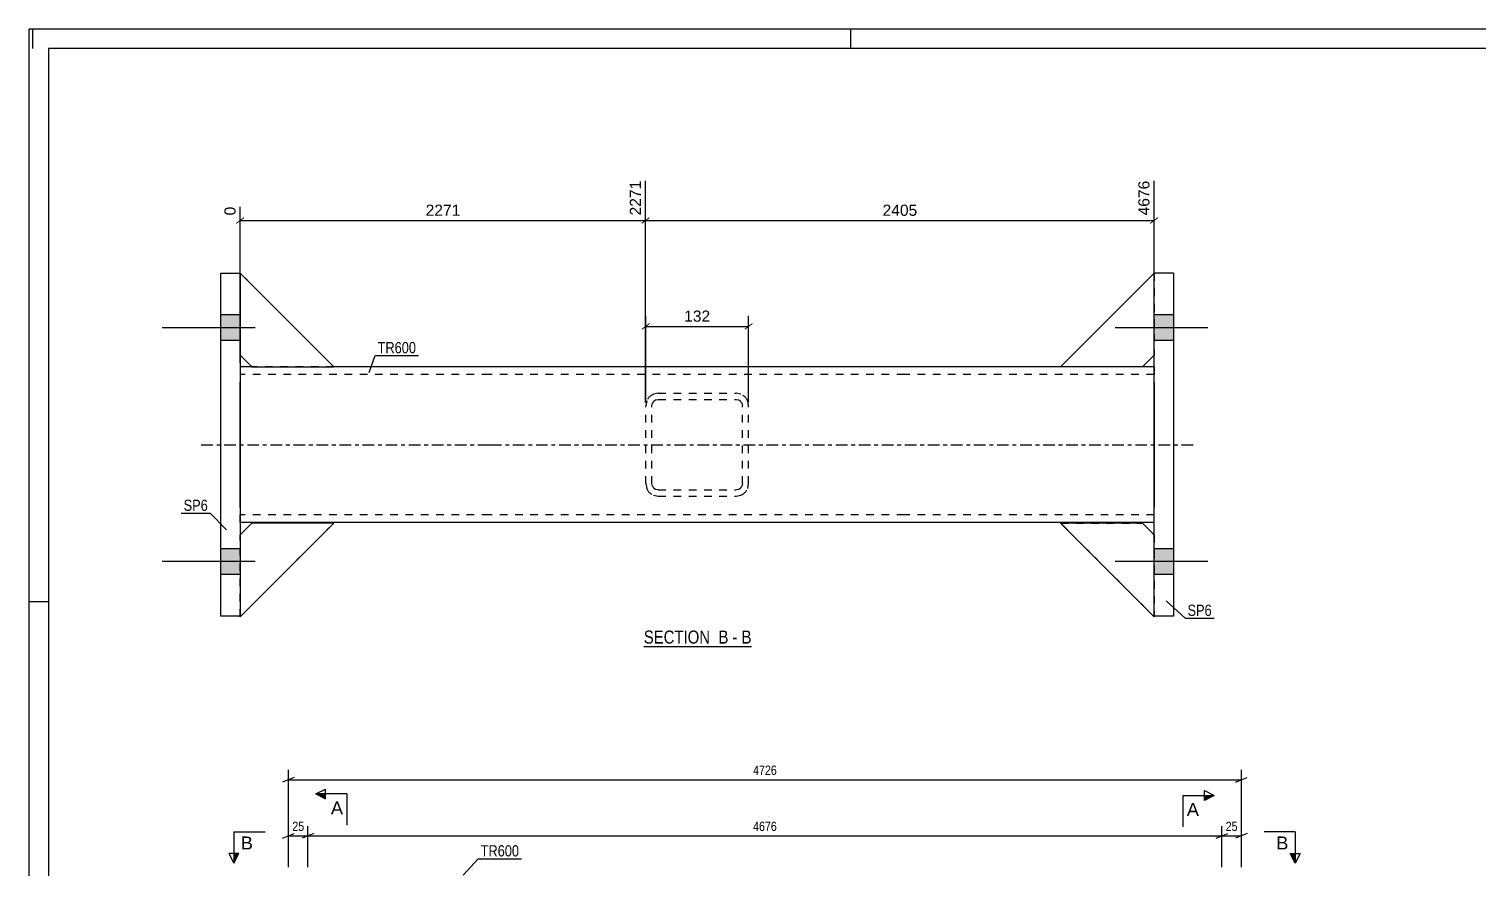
# Model space of a CAD drawing. Header units: millimetres. Extents: x 0 to 841, y 0 to 594.
# Drawn here: x 0 to 372.2, y 378.5 to 594 of the extents above; entities that cross this region are included whole.
import ezdxf

# ---------------------------------------------------------------- set-up
doc = ezdxf.new("R2010")
doc.units = ezdxf.units.MM
doc.linetypes.add('DXK_LINE_DOT2', pattern=[3.9198, 1.9599, -1.9599])
doc.linetypes.add('DXK_LINE_DOT3', pattern=[5.9187, 2.979, -0.9799, 0.9799, -0.9799])
doc.styles.add('Arial', font='arial.ttf', dxfattribs={"height": 0.2})
doc.styles.add('Arial Narrow', font='ARIALN.TTF', dxfattribs={"height": 0.2})

# ---------------------------------------------------------------- blocks, each defined once
blk = doc.blocks.new('Unknown-122566984-1134')
at = {"color": 5, "linetype": 'Continuous'}
for p, q in [((841, 594), (0, 594)), ((0, 594), (0, 0)), ((1, 589), (1, 594)), ((211, 589), (211, 594)), ((836, 589), (5, 589)), ((5, 589), (5, 5)), ((5, 447), (0, 447))]:
    blk.add_line(p, q, dxfattribs=at)
blk = doc.blocks.new('Unknown-122566984-14 - 1249')
at = {"color": 6, "linetype": 'Continuous'}
blk.add_line((157.82, 435.57), (185.47, 435.57), dxfattribs=at)
at = {"color": 0, "linetype": 'Continuous'}
blk.add_wipeout([(175.93, 436.32), (175.93, 439.82), (157.82, 439.82), (157.82, 436.32)], dxfattribs=at)
at = {"color": 7, "linetype": 'Continuous', "style": 'Arial Narrow'}
blk.add_text('SECTION ', height=3.34, dxfattribs=at).set_placement((157.82, 436.32))
at = {"color": 0, "linetype": 'Continuous'}
blk.add_wipeout([(179.53, 436.32), (179.53, 439.82), (176.98, 439.82), (176.98, 436.32)], dxfattribs=at)
blk.add_wipeout([(181.86, 436.32), (181.86, 439.82), (180.58, 439.82), (180.58, 436.32)], dxfattribs=at)
at = {"color": 7, "linetype": 'Continuous', "style": 'Arial Narrow'}
blk.add_text('B', height=3.34, dxfattribs=at).set_placement((176.98, 436.32))
at = {"color": 0, "linetype": 'Continuous'}
blk.add_wipeout([(185.47, 436.32), (185.47, 439.82), (182.91, 439.82), (182.91, 436.32)], dxfattribs=at)
at = {"color": 7, "linetype": 'Continuous', "style": 'Arial Narrow'}
for s, p in [('B', (182.91, 436.32)), ('-', (180.58, 436.32))]:
    blk.add_text(s, height=3.34, dxfattribs=at).set_placement(p)
blk = doc.blocks.new('Part-122566984-1252 - 1249')
at = {"color": 7, "linetype": 'DXK_LINE_DOT2'}
for p, q in [((161.52, 500.55), (160.3, 500.31)), ((160.91, 498.83), (161.52, 498.95)), ((161.52, 500.55), (181.52, 500.55)), ((161.52, 498.95), (181.52, 498.95)), ((182.74, 500.31), (181.52, 500.55)), ((181.52, 498.95), (182.13, 498.83)), ((158.56, 498.58), (158.32, 497.35)), ((158.32, 477.35), (158.32, 497.35)), ((159.92, 497.35), (160.04, 497.96)), ((159.92, 477.35), (159.92, 497.35)), ((183, 497.96), (183.12, 497.35)), ((183.12, 477.35), (183.12, 497.35)), ((184.72, 497.35), (184.48, 498.58)), ((184.72, 477.35), (184.72, 497.35)), ((158.32, 477.35), (158.56, 476.13)), ((160.04, 476.74), (159.92, 477.35)), ((183.12, 477.35), (183, 476.74)), ((184.48, 476.13), (184.72, 477.35)), ((160.3, 474.39), (161.52, 474.15)), ((161.52, 475.75), (160.91, 475.87)), ((161.52, 475.75), (181.52, 475.75)), ((161.52, 474.15), (181.52, 474.15)), ((182.13, 475.87), (181.52, 475.75)), ((181.52, 474.15), (182.74, 474.39))]:
    blk.add_line(p, q, dxfattribs=at)
for centre, radius, start, end in [((161.52, 497.35), 3.2, 112.5, 157.5), ((161.52, 497.35), 1.6, 112.5, 157.5), ((181.52, 497.35), 1.6, 22.5, 67.5), ((181.52, 497.35), 3.2, 22.5, 67.5), ((161.52, 477.35), 1.6, 202.5, 247.5), ((181.52, 477.35), 1.6, 292.5, 337.5), ((161.52, 477.35), 3.2, 202.5, 247.5), ((181.52, 477.35), 3.2, 292.5, 337.5)]:
    blk.add_arc(centre, radius, start, end, dxfattribs=at)
blk = doc.blocks.new('Part-122566984-1294 - 1249')
at = {"color": 7, "linetype": 'DXK_LINE_DOT2'}
for p, q in [((288.82, 443.2), (264.82, 467.2)), ((264.82, 467.2), (285.82, 467.2)), ((285.82, 467.2), (288.82, 464.2)), ((288.82, 464.2), (288.82, 443.2))]:
    blk.add_line(p, q, dxfattribs=at)
blk = doc.blocks.new('Part-122566984-1253 - 1249')
at = {"color": 2, "linetype": 'Continuous'}
for p, q in [((288.82, 443.35), (288.82, 531.35)), ((293.82, 531.35), (288.82, 531.35)), ((293.82, 531.35), (293.82, 443.35)), ((293.82, 443.35), (288.82, 443.35))]:
    blk.add_line(p, q, dxfattribs=at)
blk = doc.blocks.new('Bolt-122566984-1320 - 1249')
at = {"linetype": 'Continuous'}
for points in [[(288.82, 520.65), (288.82, 514.05), (293.82, 514.05), (293.82, 520.65)], [(288.82, 520.65), (288.82, 514.05), (293.82, 514.05), (293.82, 520.65)], [(288.82, 460.65), (288.82, 454.05), (293.82, 454.05), (293.82, 460.65)], [(288.82, 460.65), (288.82, 454.05), (293.82, 454.05), (293.82, 460.65)]]:
    blk.add_hatch(color=1, dxfattribs=at).paths.add_polyline_path(points)
at = {"color": 1, "linetype": 'Continuous'}
for p, q in [((293.82, 520.65), (288.82, 520.65)), ((293.82, 520.65), (288.82, 520.65)), ((302.62, 517.35), (278.82, 517.35)), ((302.62, 517.35), (278.82, 517.35)), ((293.82, 514.05), (288.82, 514.05)), ((293.82, 514.05), (288.82, 514.05)), ((293.82, 460.65), (288.82, 460.65)), ((293.82, 460.65), (288.82, 460.65)), ((302.62, 457.35), (278.82, 457.35)), ((302.62, 457.35), (278.82, 457.35)), ((293.82, 454.05), (288.82, 454.05)), ((293.82, 454.05), (288.82, 454.05))]:
    blk.add_line(p, q, dxfattribs=at)
blk = doc.blocks.new('Part-122566984-1271 - 1249')
at = {"color": 2, "linetype": 'Continuous'}
for p, q in [((49.22, 443.35), (49.22, 531.35)), ((49.22, 531.35), (54.22, 531.35)), ((54.22, 531.35), (54.22, 443.35)), ((54.22, 443.35), (49.22, 443.35))]:
    blk.add_line(p, q, dxfattribs=at)
blk = doc.blocks.new('Part-122566984-1292 - 1249')
at = {"color": 7, "linetype": 'DXK_LINE_DOT2'}
for p, q in [((288.82, 443.2), (264.82, 467.2)), ((264.82, 467.2), (285.82, 467.2)), ((285.82, 467.2), (288.82, 464.2)), ((288.82, 464.2), (288.82, 443.2))]:
    blk.add_line(p, q, dxfattribs=at)
blk = doc.blocks.new('Part-122566984-1293 - 1249')
at = {"color": 2, "linetype": 'Continuous'}
for p, q in [((288.82, 443.2), (264.82, 467.2)), ((285.82, 467.2), (264.82, 467.2)), ((288.82, 464.2), (285.82, 467.2)), ((288.82, 443.2), (288.82, 443.35))]:
    blk.add_line(p, q, dxfattribs=at)
at = {"color": 7, "linetype": 'DXK_LINE_DOT2'}
blk.add_line((288.82, 443.35), (288.82, 464.2), dxfattribs=at)
blk = doc.blocks.new('Part-122566984-1295 - 1249')
at = {"color": 7, "linetype": 'DXK_LINE_DOT2'}
for p, q in [((264.82, 507.35), (288.82, 531.35)), ((288.82, 531.35), (288.82, 510.35)), ((288.82, 510.35), (285.82, 507.35)), ((285.82, 507.35), (264.82, 507.35))]:
    blk.add_line(p, q, dxfattribs=at)
blk = doc.blocks.new('Part-122566984-1296 - 1249')
at = {"color": 2, "linetype": 'Continuous'}
for p, q in [((264.82, 507.35), (288.82, 531.35)), ((288.82, 510.35), (285.82, 507.35)), ((285.82, 507.35), (264.82, 507.35))]:
    blk.add_line(p, q, dxfattribs=at)
at = {"color": 7, "linetype": 'DXK_LINE_DOT2'}
blk.add_line((288.82, 510.35), (288.82, 531.35), dxfattribs=at)
blk = doc.blocks.new('Part-122566984-1297 - 1249')
at = {"color": 7, "linetype": 'DXK_LINE_DOT2'}
for p, q in [((264.82, 507.35), (288.82, 531.35)), ((288.82, 531.35), (288.82, 510.35)), ((288.82, 510.35), (285.82, 507.35)), ((285.82, 507.35), (264.82, 507.35))]:
    blk.add_line(p, q, dxfattribs=at)
blk = doc.blocks.new('Part-122566984-1298 - 1249')
at = {"color": 7, "linetype": 'DXK_LINE_DOT2'}
for p, q in [((54.22, 443.2), (78.22, 467.2)), ((57.22, 467.2), (54.22, 464.2)), ((78.22, 467.2), (57.22, 467.2)), ((54.22, 464.2), (54.22, 443.2))]:
    blk.add_line(p, q, dxfattribs=at)
blk = doc.blocks.new('Part-122566984-1299 - 1249')
at = {"color": 2, "linetype": 'Continuous'}
for p, q in [((54.22, 464.2), (57.22, 467.2)), ((78.22, 467.2), (54.22, 443.2)), ((78.22, 467.2), (57.22, 467.2)), ((54.22, 443.35), (54.22, 443.2))]:
    blk.add_line(p, q, dxfattribs=at)
at = {"color": 7, "linetype": 'DXK_LINE_DOT2'}
blk.add_line((54.22, 443.2), (54.22, 464.2), dxfattribs=at)
blk = doc.blocks.new('Part-122566984-1300 - 1249')
at = {"color": 7, "linetype": 'DXK_LINE_DOT2'}
for p, q in [((54.22, 443.2), (78.22, 467.2)), ((57.22, 467.2), (54.22, 464.2)), ((78.22, 467.2), (57.22, 467.2)), ((54.22, 464.2), (54.22, 443.2))]:
    blk.add_line(p, q, dxfattribs=at)
blk = doc.blocks.new('Part-122566984-1301 - 1249')
at = {"color": 7, "linetype": 'DXK_LINE_DOT2'}
for p, q in [((78.22, 507.35), (54.22, 531.35)), ((54.22, 531.35), (54.22, 510.35)), ((54.22, 510.35), (57.22, 507.35)), ((57.22, 507.35), (78.22, 507.35))]:
    blk.add_line(p, q, dxfattribs=at)
blk = doc.blocks.new('Part-122566984-1302 - 1249')
at = {"color": 2, "linetype": 'Continuous'}
for p, q in [((78.22, 507.35), (54.22, 531.35)), ((54.22, 510.35), (57.22, 507.35)), ((57.22, 507.35), (78.22, 507.35))]:
    blk.add_line(p, q, dxfattribs=at)
at = {"color": 7, "linetype": 'DXK_LINE_DOT2'}
blk.add_line((54.22, 531.35), (54.22, 510.35), dxfattribs=at)
blk = doc.blocks.new('Part-122566984-1303 - 1249')
at = {"color": 7, "linetype": 'DXK_LINE_DOT2'}
for p, q in [((78.22, 507.35), (54.22, 531.35)), ((54.22, 531.35), (54.22, 510.35)), ((54.22, 510.35), (57.22, 507.35)), ((57.22, 507.35), (78.22, 507.35))]:
    blk.add_line(p, q, dxfattribs=at)
blk = doc.blocks.new('Part-122566984-1318 - 1249')
at = {"color": 2, "linetype": 'Continuous'}
for p, q in [((57.22, 507.35), (54.22, 507.35)), ((118.22, 507.35), (78.22, 507.35)), ((224.72, 507.35), (118.32, 507.35)), ((264.82, 507.35), (224.82, 507.35)), ((288.82, 507.35), (285.82, 507.35)), ((54.22, 471.35), (54.22, 503.35)), ((288.82, 503.35), (288.82, 471.35)), ((118.22, 467.35), (54.22, 467.35)), ((224.72, 467.35), (118.32, 467.35)), ((288.82, 467.35), (224.82, 467.35))]:
    blk.add_line(p, q, dxfattribs=at)
at = {"color": 7, "linetype": 'DXK_LINE_DOT2'}
for p, q in [((54.22, 507.35), (54.22, 503.35)), ((54.22, 507.35), (54.22, 506.18)), ((78.22, 507.35), (57.22, 507.35)), ((285.82, 507.35), (264.82, 507.35)), ((288.82, 507.35), (288.82, 503.35)), ((288.82, 507.35), (288.82, 506.18)), ((118.22, 505.35), (54.22, 505.35)), ((224.72, 505.35), (118.32, 505.35)), ((288.82, 505.35), (224.82, 505.35)), ((54.22, 467.35), (54.22, 471.35)), ((118.22, 469.35), (54.22, 469.35)), ((224.72, 469.35), (118.32, 469.35)), ((288.82, 469.35), (224.82, 469.35)), ((288.82, 467.35), (288.82, 471.35))]:
    blk.add_line(p, q, dxfattribs=at)
at = {"color": 7, "linetype": 'DXK_LINE_DOT3'}
for p, q in [((44.22, 487.35), (118.22, 487.35)), ((118.32, 487.35), (224.72, 487.35)), ((224.82, 487.35), (298.82, 487.35))]:
    blk.add_line(p, q, dxfattribs=at)
blk = doc.blocks.new('Bolt-122566984-1323 - 1249')
at = {"linetype": 'Continuous'}
for points in [[(49.22, 520.65), (49.22, 514.05), (54.22, 514.05), (54.22, 520.65)], [(49.22, 520.65), (49.22, 514.05), (54.22, 514.05), (54.22, 520.65)], [(49.22, 460.65), (49.22, 454.05), (54.22, 454.05), (54.22, 460.65)], [(49.22, 460.65), (49.22, 454.05), (54.22, 454.05), (54.22, 460.65)]]:
    blk.add_hatch(color=1, dxfattribs=at).paths.add_polyline_path(points)
at = {"color": 1, "linetype": 'Continuous'}
for p, q in [((54.22, 520.65), (49.22, 520.65)), ((54.22, 520.65), (49.22, 520.65)), ((58.02, 517.35), (34.22, 517.35)), ((58.02, 517.35), (34.22, 517.35)), ((54.22, 514.05), (49.22, 514.05)), ((54.22, 514.05), (49.22, 514.05)), ((54.22, 460.65), (49.22, 460.65)), ((54.22, 460.65), (49.22, 460.65)), ((58.02, 457.35), (34.22, 457.35)), ((58.02, 457.35), (34.22, 457.35)), ((54.22, 454.05), (49.22, 454.05)), ((54.22, 454.05), (49.22, 454.05))]:
    blk.add_line(p, q, dxfattribs=at)
blk = doc.blocks.new('StraightDimension-122566984-2980 - 2769')
at = {"color": 7, "linetype": 'Continuous'}
for p, q in [((66.61, 378.98), (66.61, 403.88)), ((311.21, 378.98), (311.21, 403.88)), ((68.11, 401.98), (65.11, 400.78)), ((66.61, 401.38), (311.21, 401.38)), ((309.71, 400.78), (312.71, 401.98))]:
    blk.add_line(p, q, dxfattribs=at)
at = {"color": 0}
blk.add_wipeout([(192.46, 402.13), (192.46, 405.63), (185.37, 405.63), (185.37, 402.13)], dxfattribs=at)
at = {"color": 3, "style": 'Arial Narrow'}
blk.add_text('4726', height=2.386, dxfattribs=at).set_placement((185.87, 402.63))
blk = doc.blocks.new('StraightDimension-122566984-2991 - 2769')
at = {"color": 7, "linetype": 'Continuous'}
for p, q in [((65.11, 386.38), (68.11, 387.58)), ((66.61, 378.98), (66.61, 389.48)), ((73.11, 387.58), (70.11, 386.38)), ((71.61, 378.98), (71.61, 389.48)), ((66.61, 386.98), (71.61, 386.98))]:
    blk.add_line(p, q, dxfattribs=at)
at = {"color": 0}
blk.add_wipeout([(71.14, 387.73), (71.14, 391.23), (67.09, 391.23), (67.09, 387.73)], dxfattribs=at)
at = {"color": 3, "style": 'Arial Narrow'}
blk.add_text('25', height=2.386, dxfattribs=at).set_placement((67.59, 388.23))
blk = doc.blocks.new('StraightDimension-122566984-2999 - 2769')
at = {"color": 7, "linetype": 'Continuous'}
for p, q in [((73.11, 387.58), (70.11, 386.38)), ((71.61, 378.98), (71.61, 389.48)), ((304.71, 386.38), (307.71, 387.58)), ((306.21, 378.98), (306.21, 389.48)), ((71.61, 386.98), (306.21, 386.98))]:
    blk.add_line(p, q, dxfattribs=at)
at = {"color": 0}
blk.add_wipeout([(192.46, 387.73), (192.46, 391.23), (185.37, 391.23), (185.37, 387.73)], dxfattribs=at)
at = {"color": 3, "style": 'Arial Narrow'}
blk.add_text('4676', height=2.386, dxfattribs=at).set_placement((185.87, 388.23))
blk = doc.blocks.new('StraightDimension-122566984-3005 - 2769')
at = {"color": 7, "linetype": 'Continuous'}
for p, q in [((304.71, 386.38), (307.71, 387.58)), ((306.21, 378.98), (306.21, 389.48)), ((312.71, 387.58), (309.71, 386.38)), ((311.21, 378.98), (311.21, 389.48)), ((306.21, 386.98), (311.21, 386.98))]:
    blk.add_line(p, q, dxfattribs=at)
at = {"color": 0}
blk.add_wipeout([(310.74, 387.73), (310.74, 391.23), (306.69, 391.23), (306.69, 387.73)], dxfattribs=at)
at = {"color": 3, "style": 'Arial Narrow'}
blk.add_text('25', height=2.386, dxfattribs=at).set_placement((307.19, 388.23))
blk = doc.blocks.new('StraightDimension-122566984-1430 - 1249')
at = {"linetype": 'Continuous'}
for points in [[(53.32, 544.05), (53.12, 544.2), (55.12, 545.7), (55.32, 545.55)], [(159.19, 545.7), (159.39, 545.55), (157.39, 544.05), (157.19, 544.2)]]:
    blk.add_hatch(color=7, dxfattribs=at).paths.add_polyline_path(points)
at = {"color": 7, "linetype": 'Continuous'}
for p, q in [((158.29, 498.18), (158.29, 555.07)), ((54.22, 508.35), (54.22, 548.4)), ((54.22, 544.87), (158.29, 544.87))]:
    blk.add_line(p, q, dxfattribs=at)
at = {"color": 0, "linetype": 'Continuous'}
for points in [[(157.68, 555.67), (153.48, 555.67), (153.48, 545.57), (157.68, 545.57)], [(53.62, 549), (49.42, 549), (49.42, 545.57), (53.62, 545.57)]]:
    blk.add_wipeout(points, dxfattribs=at)
at = {"color": 0}
blk.add_wipeout([(111.3, 545.47), (111.3, 549.67), (101.21, 549.67), (101.21, 545.47)], dxfattribs=at)
at = {"color": 3, "linetype": 'Continuous', "style": 'Arial'}
for s, height, p in [('2271', 2.865, (157.09, 546.17)), ('0', 2.87, (53.02, 546.17))]:
    blk.add_text(s, height=height, rotation=90.0002, dxfattribs=at).set_placement(p)
at = {"color": 3, "style": 'Arial'}
blk.add_text('2271', height=2.865, dxfattribs=at).set_placement((101.81, 546.07))
blk = doc.blocks.new('StraightDimension-122566984-1451 - 1249')
at = {"linetype": 'Continuous'}
for points in [[(157.39, 544.05), (157.19, 544.2), (159.19, 545.7), (159.39, 545.55)], [(289.72, 545.7), (289.92, 545.55), (287.92, 544.05), (287.72, 544.2)]]:
    blk.add_hatch(color=7, dxfattribs=at).paths.add_polyline_path(points)
at = {"color": 7, "linetype": 'Continuous'}
for p, q in [((158.29, 498.18), (158.29, 555.07)), ((288.82, 508.35), (288.82, 555.07)), ((158.29, 544.87), (288.82, 544.87))]:
    blk.add_line(p, q, dxfattribs=at)
at = {"color": 0, "linetype": 'Continuous'}
blk.add_wipeout([(288.22, 555.67), (284.02, 555.67), (284.02, 545.57), (288.22, 545.57)], dxfattribs=at)
at = {"color": 0}
blk.add_wipeout([(228.6, 545.47), (228.6, 549.67), (218.51, 549.67), (218.51, 545.47)], dxfattribs=at)
at = {"color": 3, "linetype": 'Continuous', "style": 'Arial'}
blk.add_text('4676', height=2.865, rotation=90.0002, dxfattribs=at).set_placement((287.62, 546.17))
at = {"color": 3, "style": 'Arial'}
blk.add_text('2405', height=2.865, dxfattribs=at).set_placement((219.11, 546.07))
blk = doc.blocks.new('StraightDimension-122566984-1535 - 1249')
at = {"linetype": 'Continuous'}
for points in [[(157.42, 516.88), (157.22, 517.03), (159.22, 518.53), (159.42, 518.38)], [(185.62, 518.53), (185.82, 518.38), (183.82, 516.88), (183.62, 517.03)]]:
    blk.add_hatch(color=7, dxfattribs=at).paths.add_polyline_path(points)
at = {"color": 7, "linetype": 'Continuous'}
for p, q in [((158.32, 498.35), (158.32, 520.4)), ((158.32, 517.7), (184.72, 517.7)), ((184.72, 498.35), (184.72, 520.4))]:
    blk.add_line(p, q, dxfattribs=at)
at = {"color": 0}
blk.add_wipeout([(175.46, 518.3), (175.46, 522.5), (167.58, 522.5), (167.58, 518.3)], dxfattribs=at)
at = {"color": 3, "style": 'Arial'}
blk.add_text('132', height=2.865, dxfattribs=at).set_placement((168.18, 518.9))
blk = doc.blocks.new('Mark-122566984-2776 - 2769')
at = {"color": 0}
blk.add_wipeout([(125.81, 381.71), (125.81, 384.71), (115.94, 384.71), (115.94, 381.71)], dxfattribs=at)
blk.add_wipeout([(125.81, 381.71), (125.81, 384.71), (115.94, 384.71), (115.94, 381.71)], dxfattribs=at)
at = {"color": 30, "linetype": 'Continuous'}
for p, q in [((111.47, 376.87), (115.34, 381.11)), ((115.34, 381.11), (126.41, 381.11))]:
    blk.add_line(p, q, dxfattribs=at)
at = {"color": 3, "style": 'Arial Narrow'}
blk.add_text('TR600', height=2.863, dxfattribs=at).set_placement((115.94, 381.71))
blk = doc.blocks.new('SectionMark-122566984-3154 - 2769')
at = {"color": 0, "linetype": 'Continuous'}
for points in [[(300.32, 392.08), (300.32, 395.58), (297.21, 395.58), (297.21, 392.08)], [(300.32, 120.94), (300.32, 124.44), (297.21, 124.44), (297.21, 120.94)]]:
    blk.add_wipeout(points, dxfattribs=at)
at = {"linetype": 'Continuous'}
for points in [[(301.71, 396.08), (301.71, 397.33), (304.21, 397.33)], [(301.71, 119.19), (301.71, 120.44), (304.21, 119.19)]]:
    blk.add_hatch(color=6, dxfattribs=at).paths.add_polyline_path(points)
at = {"color": 6, "linetype": 'Continuous'}
for p, q in [((301.71, 396.08), (301.71, 398.58)), ((301.71, 398.58), (304.21, 397.33)), ((296.21, 397.33), (296.21, 389.33)), ((296.21, 397.33), (304.21, 397.33)), ((304.21, 397.33), (301.71, 396.08)), ((296.21, 119.19), (296.21, 127.19)), ((296.21, 119.19), (304.21, 119.19)), ((304.21, 119.19), (301.71, 120.44)), ((301.71, 120.44), (301.71, 117.94)), ((304.21, 119.19), (301.71, 117.94))]:
    blk.add_line(p, q, dxfattribs=at)
at = {"color": 3, "linetype": 'Continuous', "style": 'Arial'}
for p in [(297.21, 392.08), (297.21, 120.94)]:
    blk.add_text('A', height=3.34, dxfattribs=at).set_placement(p)
blk = doc.blocks.new('SectionMark-122566984-3152 - 2769')
at = {"color": 0, "linetype": 'Continuous'}
for points in [[(80.61, 392.49), (80.61, 395.99), (77.5, 395.99), (77.5, 392.49)], [(80.61, 124.21), (80.61, 127.71), (77.5, 127.71), (77.5, 124.21)]]:
    blk.add_wipeout(points, dxfattribs=at)
at = {"linetype": 'Continuous'}
for points in [[(76.11, 397.74), (76.11, 396.49), (73.61, 397.74)], [(76.11, 123.71), (76.11, 122.46), (73.61, 122.46)]]:
    blk.add_hatch(color=6, dxfattribs=at).paths.add_polyline_path(points)
at = {"color": 6, "linetype": 'Continuous'}
for p, q in [((73.61, 397.74), (76.11, 398.99)), ((76.11, 396.49), (76.11, 398.99)), ((81.61, 397.74), (73.61, 397.74)), ((73.61, 397.74), (76.11, 396.49)), ((81.61, 397.74), (81.61, 389.74)), ((81.61, 122.46), (81.61, 130.46)), ((73.61, 122.46), (76.11, 123.71)), ((76.11, 123.71), (76.11, 121.21)), ((81.61, 122.46), (73.61, 122.46)), ((76.11, 121.21), (73.61, 122.46))]:
    blk.add_line(p, q, dxfattribs=at)
at = {"color": 3, "linetype": 'Continuous', "style": 'Arial'}
for p in [(77.5, 392.49), (77.5, 124.21)]:
    blk.add_text('A', height=3.34, dxfattribs=at).set_placement(p)
blk = doc.blocks.new('SectionMark-122566984-3156 - 2769')
at = {"color": 0, "linetype": 'Continuous'}
for points in [[(57.47, 383.48), (57.47, 386.98), (54.36, 386.98), (54.36, 383.48)], [(323.28, 383.48), (323.28, 386.98), (320.17, 386.98), (320.17, 383.48)]]:
    blk.add_wipeout(points, dxfattribs=at)
at = {"linetype": 'Continuous'}
for points in [[(52.61, 382.48), (53.86, 382.48), (52.61, 379.98)], [(323.78, 382.48), (325.03, 382.48), (325.03, 379.98)]]:
    blk.add_hatch(color=6, dxfattribs=at).paths.add_polyline_path(points)
at = {"color": 6, "linetype": 'Continuous'}
for p, q in [((52.61, 387.98), (60.61, 387.98)), ((52.61, 387.98), (52.61, 379.98)), ((325.03, 387.98), (317.03, 387.98)), ((325.03, 387.98), (325.03, 379.98)), ((52.61, 379.98), (51.36, 382.48)), ((53.86, 382.48), (51.36, 382.48)), ((52.61, 379.98), (53.86, 382.48)), ((323.78, 382.48), (326.28, 382.48)), ((325.03, 379.98), (323.78, 382.48)), ((326.28, 382.48), (325.03, 379.98))]:
    blk.add_line(p, q, dxfattribs=at)
at = {"color": 3, "linetype": 'Continuous', "style": 'Arial'}
for p in [(54.36, 383.48), (320.17, 383.48)]:
    blk.add_text('B', height=3.34, dxfattribs=at).set_placement(p)
blk = doc.blocks.new('Mark-122566984-1266 - 1249')
at = {"color": 0}
blk.add_wipeout([(45.9, 470.37), (45.9, 473.37), (39.69, 473.37), (39.69, 470.37)], dxfattribs=at)
blk.add_wipeout([(45.9, 470.37), (45.9, 473.37), (39.69, 473.37), (39.69, 470.37)], dxfattribs=at)
at = {"color": 30, "linetype": 'Continuous'}
for p in [(39.09, 469.77), (50.74, 465.53)]:
    blk.add_line(p, (46.5, 469.77), dxfattribs=at)
at = {"color": 3, "style": 'Arial Narrow'}
blk.add_text('SP6', height=2.863, dxfattribs=at).set_placement((39.69, 470.37))
blk = doc.blocks.new('Mark-122566984-1314 - 1249')
at = {"color": 0}
blk.add_wipeout([(99.36, 510.82), (99.36, 513.82), (89.49, 513.82), (89.49, 510.82)], dxfattribs=at)
blk.add_wipeout([(99.36, 510.82), (99.36, 513.82), (89.49, 513.82), (89.49, 510.82)], dxfattribs=at)
at = {"color": 30, "linetype": 'Continuous'}
for p, q in [((87.31, 505.89), (88.89, 510.22)), ((88.89, 510.22), (99.96, 510.22))]:
    blk.add_line(p, q, dxfattribs=at)
at = {"color": 3, "style": 'Arial Narrow'}
blk.add_text('TR600', height=2.863, dxfattribs=at).set_placement((89.49, 510.82))
blk = doc.blocks.new('Mark-122566984-4350 - 1249')
at = {"color": 0}
blk.add_wipeout([(303.6, 443.42), (303.6, 446.42), (297.39, 446.42), (297.39, 443.42)], dxfattribs=at)
blk.add_wipeout([(303.6, 443.42), (303.6, 446.42), (297.39, 446.42), (297.39, 443.42)], dxfattribs=at)
at = {"color": 30, "linetype": 'Continuous'}
for p, q in [((291.91, 447.29), (296.79, 442.82)), ((296.79, 442.82), (304.2, 442.82))]:
    blk.add_line(p, q, dxfattribs=at)
at = {"color": 3, "style": 'Arial Narrow'}
blk.add_text('SP6', height=2.863, dxfattribs=at).set_placement((297.39, 443.42))

msp = doc.modelspace()

# ---------------------------------------------------------------- block references
for name in ['Unknown-122566984-1134', 'Part-122566984-1271 - 1249', 'Part-122566984-1301 - 1249', 'Part-122566984-1302 - 1249', 'Part-122566984-1303 - 1249', 'Part-122566984-1295 - 1249', 'Part-122566984-1296 - 1249', 'Part-122566984-1297 - 1249', 'Part-122566984-1253 - 1249', 'Bolt-122566984-1323 - 1249', 'Bolt-122566984-1320 - 1249', 'Part-122566984-1318 - 1249', 'Part-122566984-1252 - 1249', 'Part-122566984-1298 - 1249', 'Part-122566984-1299 - 1249', 'Part-122566984-1300 - 1249', 'Part-122566984-1294 - 1249', 'Part-122566984-1292 - 1249', 'Part-122566984-1293 - 1249']:
    msp.add_blockref(name, (0, 0))

# ---------------------------------------------------------------- next in the draw order: block references
for name in ['StraightDimension-122566984-1430 - 1249', 'Mark-122566984-1266 - 1249', 'Mark-122566984-4350 - 1249', 'Unknown-122566984-14 - 1249', 'StraightDimension-122566984-2980 - 2769']:
    msp.add_blockref(name, (0, 0))

# ---------------------------------------------------------------- next in the draw order: block references
for name in ['StraightDimension-122566984-1451 - 1249', 'Mark-122566984-1314 - 1249', 'StraightDimension-122566984-2991 - 2769']:
    msp.add_blockref(name, (0, 0))

# ---------------------------------------------------------------- next in the draw order: block references
for name in ['StraightDimension-122566984-1535 - 1249', 'StraightDimension-122566984-2999 - 2769']:
    msp.add_blockref(name, (0, 0))

# ---------------------------------------------------------------- next in the draw order: block references
for name in ['SectionMark-122566984-3152 - 2769', 'StraightDimension-122566984-3005 - 2769', 'Mark-122566984-2776 - 2769']:
    msp.add_blockref(name, (0, 0))

# ---------------------------------------------------------------- next in the draw order: block references
msp.add_blockref('SectionMark-122566984-3154 - 2769', (0, 0))

# ---------------------------------------------------------------- next in the draw order: block references
msp.add_blockref('SectionMark-122566984-3156 - 2769', (0, 0))

doc.saveas('drawing.dxf')
